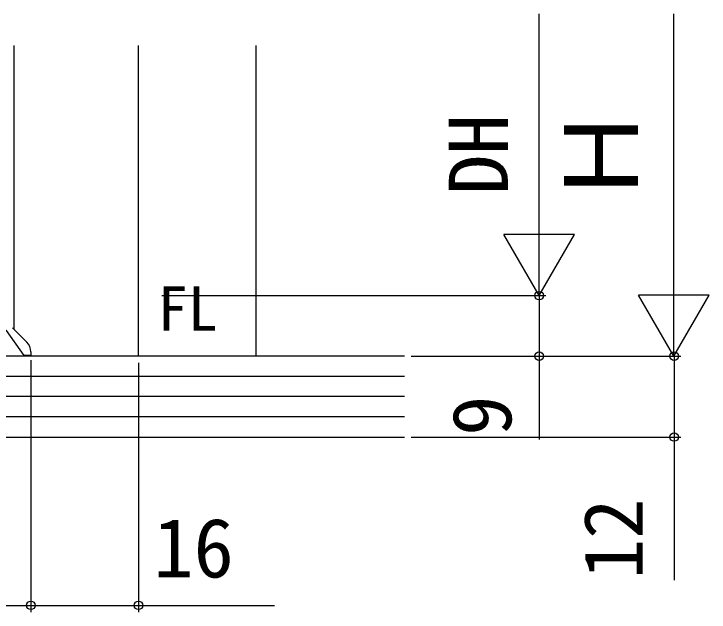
# Model space of a CAD drawing. Units: millimetres, scale not verified. Extents: x -525 to 525, y -783 to 779.
# Drawn here: x 205.4 to 308.7, y 346.8 to 435.7 of the extents above; entities that cross this region are included whole.
import ezdxf
from ezdxf.enums import TextEntityAlignment as Align

# ---------------------------------------------------------------- set-up
doc = ezdxf.new("R2010")
doc.units = ezdxf.units.MM
doc.header["$LTSCALE"] = 4
for name, color, linetype in [('0-2_USER1', 3, 'Continuous'), ('0-3_YKK_11', 7, 'Continuous'), ('0-5_YKK_12', 2, 'Continuous'), ('0-8_YKK_D', 6, 'Continuous'), ('0-A_YSS_K', 3, 'Continuous')]:
    doc.layers.add(name, color=color, linetype=linetype)
doc.styles.add('ＭＳ ゴシック', font='')
doc.styles.get('ＭＳ ゴシック').set_extended_font_data('MS Gothic')

msp = doc.modelspace()

# ---------------------------------------------------------------- linework, layer by layer
at = {"layer": '0-3_YKK_11'}
msp.add_line((205.145, 389.048), (207.274, 386.92), dxfattribs=at)
msp.add_lwpolyline([(207.86, 385.505), (207.86, 384.934), (206.86, 384.934), (204.26, 388.634), (202.86, 388.634), (202.86, 387.726), (203.528, 387.483), (202.723, 386.334), (202.06, 386.334), (202.06, 388.434), (194.36, 388.434), (194.36, 387.251), (193.442, 386.334), (191.76, 386.334), (191.76, 387.134), (192.828, 387.134), (193.36, 387.665), (193.36, 389.634)], dxfattribs=at)
msp.add_arc((205.86, 385.505), 2, 360, 44.99999, dxfattribs=at)
at = {"layer": '0-5_YKK_12'}
for p, q in [((205.36, 430.998), (205.36, 388.834)), ((223.86, 384.832), (223.86, 430.998)), ((241.362, 384.832), (241.362, 430.998))]:
    msp.add_line(p, q, dxfattribs=at)
at = {"layer": '0-8_YKK_D'}
for p, q in [((283.409, 404.332), (283.409, 435.678)), ((303.409, 395.332), (303.409, 435.678)), ((283.409, 393.832), (283.409, 412.019)), ((283.409, 393.832), (278.159, 402.926)), ((288.659, 402.926), (278.159, 402.926)), ((283.409, 393.832), (288.659, 402.926)), ((303.409, 384.832), (303.409, 403.019)), ((227.36, 393.832), (284.409, 393.832)), ((264.483, 393.832), (284.409, 393.832)), ((303.409, 384.832), (298.159, 393.926)), ((308.659, 393.926), (298.159, 393.926)), ((303.409, 384.832), (308.659, 393.926)), ((264.409, 384.832), (304.452, 384.832)), ((264.409, 384.832), (284.409, 384.832)), ((265.409, 384.832), (304.409, 384.832)), ((207.86, 384.234), (207.86, 346.832)), ((207.86, 384.234), (207.86, 346.832)), ((223.86, 383.832), (223.86, 346.832)), ((264.409, 372.832), (304.452, 372.832)), ((86.86, 347.832), (207.86, 347.832))]:
    msp.add_line(p, q, dxfattribs=at)
for points in [[(283.409, 393.832), (283.409, 384.832), (283.409, 372.464)], [(303.452, 384.832), (303.452, 372.832), (303.452, 351.555)], [(207.86, 347.832), (223.86, 347.832), (244.069, 347.832)]]:
    msp.add_lwpolyline(points, dxfattribs=at)
for centre in [(283.409, 393.832), (283.409, 384.832), (303.452, 384.832), (303.452, 372.832), (207.86, 347.832), (207.86, 347.832), (223.86, 347.832)]:
    msp.add_circle(centre, 0.637, dxfattribs=at)
at = {"layer": '0-A_YSS_K'}
for p, q in [((263.409, 384.832), (50.276, 384.832)), ((263.409, 381.832), (50.276, 381.832)), ((263.409, 378.832), (50.276, 378.832)), ((263.409, 375.832), (50.276, 375.832)), ((200.159, 372.832), (263.409, 372.832))]:
    msp.add_line(p, q, dxfattribs=at)

# ---------------------------------------------------------------- texts
at = {"layer": '0-2_USER1', "style": 'ＭＳ ゴシック'}
msp.add_text('FL', height=6.598, dxfattribs=at).set_placement((226.708, 386.652), align=Align.BOTTOM_LEFT)
at = {"layer": '0-8_YKK_D', "style": 'ＭＳ ゴシック'}
for s, height, p in [('DH', 8.798, (281.409, 408.789)), ('Ｈ', 11, (301.409, 407.153)), ('9', 8.798, (281.909, 373.01)), ('12', 8.798, (301.452, 351.714))]:
    msp.add_text(s, height=height, rotation=90, dxfattribs=at).set_placement(p, align=Align.BOTTOM_LEFT)
msp.add_text('16', height=8.798, dxfattribs=at).set_placement((226.069, 349.332), align=Align.BOTTOM_LEFT)

doc.saveas('drawing.dxf')
